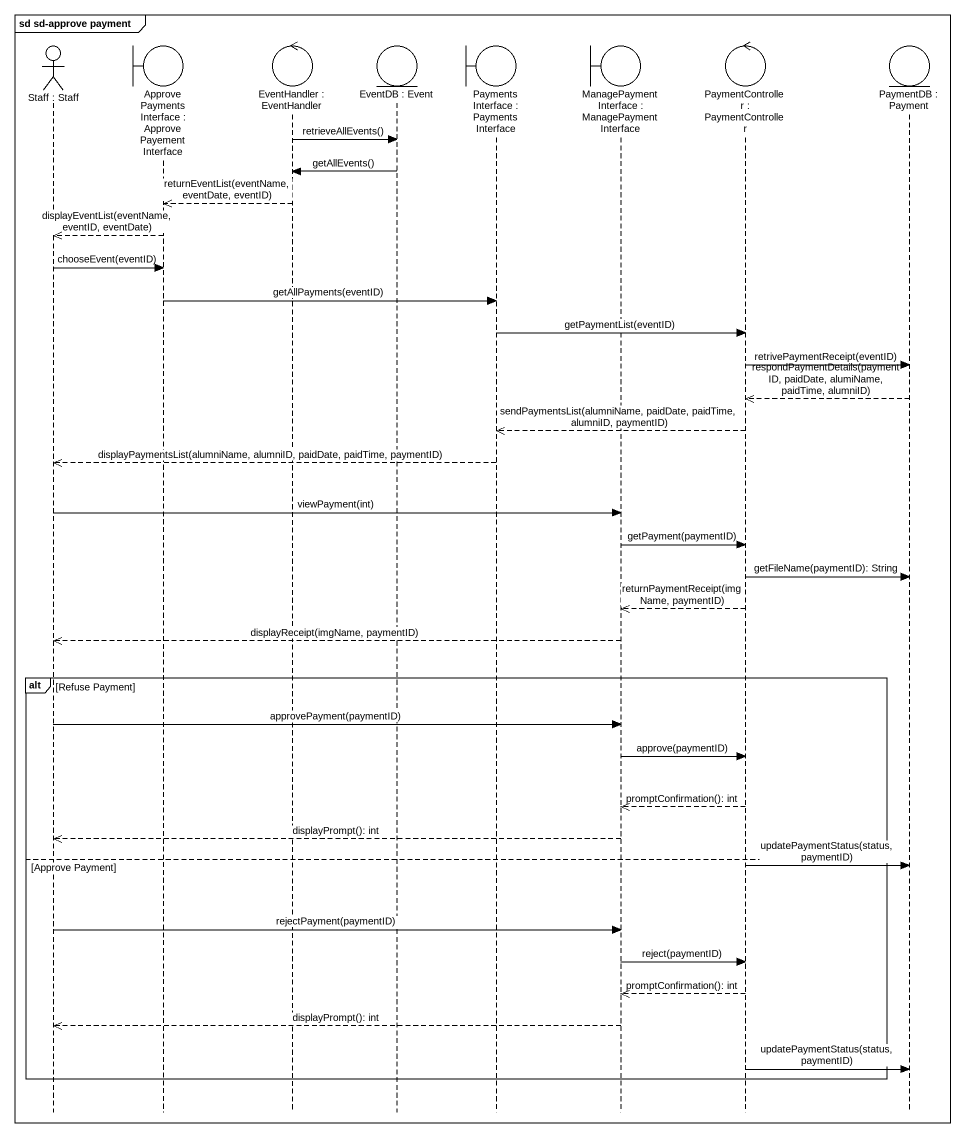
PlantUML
@startuml
mainframe sd sd-approve payment
hide footbox
actor "Staff : Staff" as Staff
boundary "ApprovePaymentsInterface : ApprovePayementInterface" as ApprovePaymentsInterface
control "EventHandler : EventHandler" as EventHandler
entity "EventDB : Event" as EventDB
boundary "PaymentsInterface : PaymentsInterface" as PaymentsInterface
boundary "ManagePaymentInterface : ManagePaymentInterface" as ManagePaymentInterface
control "PaymentController : PaymentController" as PaymentController
entity "PaymentDB : Payment" as PaymentDB

EventHandler -> EventDB : retrieveAllEvents()
EventDB -> EventHandler : getAllEvents()
EventHandler -->> ApprovePaymentsInterface : returnEventList(eventName, eventDate, eventID)
ApprovePaymentsInterface -->> Staff : displayEventList(eventName, eventID, eventDate)
Staff -> ApprovePaymentsInterface : chooseEvent(eventID)
ApprovePaymentsInterface -> PaymentsInterface : getAllPayments(eventID)
PaymentsInterface -> PaymentController : getPaymentList(eventID)
PaymentController -> PaymentDB : retrivePaymentReceipt(eventID)
PaymentDB -->> PaymentController : respondPaymentDetails(paymentID, paidDate, alumiName, paidTime, alumniID)
PaymentController -->> PaymentsInterface : sendPaymentsList(alumniName, paidDate, paidTime, alumniID, paymentID)
PaymentsInterface -->> Staff : displayPaymentsList(alumniName, alumniID, paidDate, paidTime, paymentID)
Staff -> ManagePaymentInterface : viewPayment(int)
ManagePaymentInterface -> PaymentController : getPayment(paymentID)
PaymentController -> PaymentDB : getFileName(paymentID): String
PaymentController -->> ManagePaymentInterface : returnPaymentReceipt(imgName, paymentID)
ManagePaymentInterface -->> Staff : displayReceipt(imgName, paymentID)
alt Refuse Payment
  Staff -> ManagePaymentInterface : approvePayment(paymentID)
  ManagePaymentInterface -> PaymentController : approve(paymentID)
  PaymentController -->> ManagePaymentInterface : promptConfirmation(): int
  ManagePaymentInterface -->> Staff : displayPrompt(): int
else Approve Payment
  PaymentController -> PaymentDB : updatePaymentStatus(status, paymentID)
  Staff -> ManagePaymentInterface : rejectPayment(paymentID)
  ManagePaymentInterface -> PaymentController : reject(paymentID)
  PaymentController -->> ManagePaymentInterface : promptConfirmation(): int
  ManagePaymentInterface -->> Staff : displayPrompt(): int
  PaymentController -> PaymentDB : updatePaymentStatus(status, paymentID)
end
@enduml
